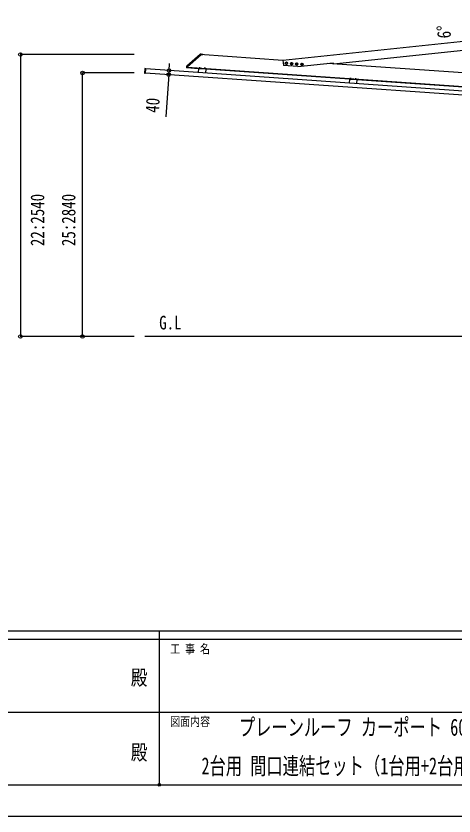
# Model space of a CAD drawing. Units: millimetres, scale not verified. Extents: x -16820 to 16820, y -11880 to 11880.
# Drawn here: x -1402 to 2822, y -11880 to -4172 of the extents above; entities that cross this region are included whole.
import ezdxf
from ezdxf.enums import TextEntityAlignment as Align

# ---------------------------------------------------------------- set-up
doc = ezdxf.new("R2010")
doc.units = ezdxf.units.MM
doc.header["$LTSCALE"] = 50
doc.header["$PDMODE"] = 32
doc.header["$PDSIZE"] = 25
for name, color, linetype in [('0-2_USER1', 3, 'Continuous'), ('0-4_YKK_13', 4, 'Continuous'), ('0-5_YKK_A1', 4, 'Continuous'), ('0-6_YKK_D', 6, 'Continuous'), ('0-7_YKK_ZWAK', 7, 'Continuous')]:
    doc.layers.add(name, color=color, linetype=linetype)
doc.styles.add('ＭＳ ゴシック', font='')
doc.styles.get('ＭＳ ゴシック').set_extended_font_data('MS Gothic')

msp = doc.modelspace()

# ---------------------------------------------------------------- linework, layer by layer
at = {"layer": '0-4_YKK_13'}
for p, q in [((374.17, -4541.29), (244.32, -4654.17)), ((383.83, -4546.81), (252.33, -4661.12)), ((384.42, -4540.38), (376.83, -4540.31)), ((384.39, -4540.85), (384, -4546.46)), ((384.39, -4540.85), (384.42, -4540.38)), ((387.81, -4543.57), (387.82, -4543.37)), ((399, -4544.9), (388.32, -4544.15)), ((391.52, -4541.04), (392.58, -4543.58)), ((393.68, -4544.27), (392.58, -4543.58)), ((393.68, -4544.27), (394.86, -4543.74)), ((396.26, -4541.37), (394.86, -4543.74)), ((398.9, -4544.89), (398.55, -4544.87)), ((399.58, -4544.39), (399.6, -4544.2)), ((-158.6, -4679.34), (-161.53, -4721.24)), ((-152.18, -4679.29), (-158.07, -4678.88)), ((-153.37, -4722.2), (-150.39, -4679.53)), ((-151.95, -4679.42), (-150.39, -4679.53)), ((242.53, -4662.99), (242.43, -4664.39)), ((242.95, -4656.91), (242.53, -4662.99)), ((244.34, -4663.94), (242.93, -4663.92)), ((251.43, -4671.91), (243.82, -4671.38)), ((251.98, -4664), (244.34, -4663.94)), ((251.94, -4664.5), (251.43, -4671.91)), ((251.94, -4664.5), (251.98, -4664)), ((251.98, -4664), (252.04, -4663.07)), ((252.16, -4661.46), (252.04, -4663.07)), ((364, -4670.91), (363.75, -4674.46)), ((363.75, -4674.46), (375.27, -4675.26)), ((363.8, -4674.76), (363.82, -4674.46)), ((364.8, -4670.52), (364, -4670.91)), ((364.8, -4670.52), (374.77, -4671.22)), ((366.88, -4671.11), (366.63, -4674.66)), ((372.64, -4671.52), (372.39, -4675.06)), ((374.77, -4671.22), (375.51, -4671.72)), ((375.19, -4675.26), (375.17, -4675.56)), ((375.51, -4671.72), (375.27, -4675.26)), ((413.87, -4674.4), (413.63, -4677.94)), ((413.63, -4677.94), (425.15, -4678.75)), ((413.68, -4678.25), (413.7, -4677.95)), ((414.68, -4674.01), (413.87, -4674.4)), ((414.68, -4674.01), (424.65, -4674.71)), ((416.75, -4674.6), (416.51, -4678.15)), ((422.51, -4675), (422.27, -4678.55)), ((424.65, -4674.71), (425.39, -4675.2)), ((425.07, -4678.74), (425.05, -4679.04)), ((425.39, -4675.2), (425.15, -4678.75)), ((-161.06, -4721.78), (-155.18, -4722.19)), ((-153.37, -4722.2), (-154.94, -4722.09)), ((-154.57, -4722.12), (-154.57, -4722.12)), ((1818.1, -4772.59), (1817.85, -4776.14)), ((1817.85, -4776.14), (1829.37, -4776.94)), ((1817.9, -4776.44), (1817.92, -4776.14)), ((1818.9, -4772.2), (1818.1, -4772.59)), ((1818.9, -4772.2), (1828.88, -4772.9)), ((1820.98, -4772.79), (1820.73, -4776.34)), ((1826.74, -4773.2), (1826.49, -4776.74)), ((1828.88, -4772.9), (1829.62, -4773.4)), ((1829.3, -4776.94), (1829.28, -4777.24)), ((1829.62, -4773.4), (1829.37, -4776.94)), ((1867.98, -4776.08), (1867.73, -4779.62)), ((1868.78, -4775.69), (1867.98, -4776.08)), ((1868.78, -4775.69), (1878.76, -4776.39)), ((1870.86, -4776.28), (1870.61, -4779.83)), ((1876.62, -4776.68), (1876.37, -4780.23)), ((1878.76, -4776.39), (1879.5, -4776.89)), ((1879.5, -4776.89), (1879.25, -4780.43)), ((1867.73, -4779.62), (1879.25, -4780.43)), ((1867.78, -4779.93), (1867.8, -4779.63)), ((1879.18, -4780.43), (1879.15, -4780.72))]:
    msp.add_line(p, q, dxfattribs=at)
for points in [[(1215.27, -4626.35), (1210.37, -4634.85), (1200.55, -4634.85), (1195.65, -4626.35), (1200.55, -4617.85), (1210.37, -4617.85)], [(1265.15, -4629.84), (1260.25, -4638.34), (1250.43, -4638.34), (1245.52, -4629.84), (1250.43, -4621.34), (1260.25, -4621.34)], [(1315.03, -4633.33), (1310.12, -4641.83), (1300.31, -4641.83), (1295.4, -4633.33), (1300.31, -4624.83), (1310.12, -4624.83)], [(1364.91, -4636.82), (1360, -4645.32), (1350.19, -4645.32), (1345.28, -4636.82), (1350.19, -4628.32), (1360, -4628.32)]]:
    msp.add_lwpolyline(points, close=True, dxfattribs=at)
for points in [[(242.43, -4664.39), (241.95, -4671.25), (243.82, -4671.38)], [(366.74, -4670.65), (367.73, -4673.09), (369.55, -4674.23)], [(372.83, -4671.08), (371.52, -4673.35), (369.55, -4674.23)], [(416.62, -4674.14), (417.61, -4676.57), (419.43, -4677.71)], [(422.71, -4674.57), (421.4, -4676.84), (419.43, -4677.71)], [(1820.85, -4772.33), (1821.83, -4774.77), (1823.66, -4775.91)], [(1826.93, -4772.76), (1825.62, -4775.03), (1823.66, -4775.91)], [(1870.73, -4775.82), (1871.71, -4778.25), (1873.53, -4779.39)], [(1876.81, -4776.25), (1875.5, -4778.52), (1873.53, -4779.39)]]:
    msp.add_lwpolyline(points, dxfattribs=at)
for centre, radius in [((1205.46, -4626.35), 11), ((1205.46, -4626.35), 8.5), ((1255.34, -4629.84), 11), ((1255.34, -4629.84), 8.5), ((1305.22, -4633.33), 11), ((1305.22, -4633.33), 8.5), ((1355.09, -4636.82), 11), ((1355.09, -4636.82), 8.5)]:
    msp.add_circle(centre, radius, dxfattribs=at)
for centre, radius, start, end in [((376.79, -4544.31), 4, 89.5, 131), ((383.5, -4546.43), 0.5, 311, 356), ((388.35, -4543.61), 0.545, 176, 266), ((388.37, -4543.41), 0.55, 134.43917, 176), ((393.38, -4548.52), 7.7, 37.56083, 134.43917), ((399.04, -4544.36), 0.545, 266, 356), ((399.05, -4544.16), 0.55, 356, 37.56083), ((1205.46, -4626.35), 8.6, 141.25399, 158.74601), ((1205.46, -4626.35), 8.6, 81.25399, 98.74601), ((1205.46, -4626.35), 8.6, 21.25399, 38.74601), ((1255.34, -4629.84), 8.6, 141.25399, 158.74601), ((1255.34, -4629.84), 8.6, 81.25399, 98.74601), ((1255.34, -4629.84), 8.6, 21.25399, 38.74601), ((1305.22, -4633.33), 8.6, 81.25399, 98.74601), ((242.93, -4664.42), 0.5, 89.5, 176), ((246.94, -4657.19), 4, 131, 176), ((252.66, -4661.5), 0.5, 131, 176), ((365.29, -4673.12), 2.56, 51.61708, 120.38292), ((369.12, -4680.4), 9.55, 68.41276, 103.58724), ((373.93, -4673.72), 2.56, 51.61708, 120.38292), ((415.17, -4676.6), 2.56, 51.61708, 120.38292), ((419, -4683.89), 9.55, 68.41276, 103.58724), ((423.81, -4677.21), 2.56, 51.61708, 120.38292), ((1205.46, -4626.35), 8.6, 201.25399, 218.74601), ((1205.46, -4626.35), 8.6, 261.25399, 278.74601), ((1205.46, -4626.35), 8.6, 321.25399, 338.74601), ((1255.34, -4629.84), 8.6, 201.25399, 218.74601), ((1255.34, -4629.84), 8.6, 261.25399, 278.74601), ((1255.34, -4629.84), 8.6, 321.25399, 338.74601), ((1305.22, -4633.33), 8.6, 141.25399, 158.74601), ((1305.22, -4633.33), 8.6, 201.25399, 218.74601), ((1305.22, -4633.33), 8.6, 261.25399, 278.74601), ((1305.22, -4633.33), 8.6, 21.25399, 38.74601), ((1305.22, -4633.33), 8.6, 321.25399, 338.74601), ((1355.09, -4636.82), 8.6, 141.25399, 158.74601), ((1355.09, -4636.82), 8.6, 201.25399, 218.74601), ((1355.09, -4636.82), 8.6, 81.25399, 98.74601), ((1355.09, -4636.82), 8.6, 261.25399, 278.74601), ((1355.09, -4636.82), 8.6, 21.25399, 38.74601), ((1355.09, -4636.82), 8.6, 321.25399, 338.74601), ((1819.39, -4774.8), 2.56, 51.61708, 120.38292), ((1823.22, -4782.08), 9.55, 68.41276, 103.58724), ((1828.03, -4775.4), 2.56, 51.61708, 120.38292), ((1869.27, -4778.28), 2.56, 51.61708, 120.38292), ((1873.1, -4785.57), 9.55, 68.41276, 103.58724), ((1877.91, -4778.89), 2.56, 51.61708, 120.38292)]:
    msp.add_arc(centre, radius, start, end, dxfattribs=at)
for centre, major_axis, ratio, start_param, end_param in [((-158.1, -4679.38), (-0.329, 0.379), 0.99628, 5.4996506, 7.06672), ((-152.2, -4679.59), (-0.021, -0.3), 0.998135, 2.2547257, 3.1415927), ((-161.03, -4721.28), (-0.379, -0.329), 0.99628, 5.4996506, 7.06672), ((-155.16, -4721.89), (-0.021, -0.3), 0.998135, 0, 0.8868669)]:
    msp.add_ellipse(centre, major_axis=major_axis, ratio=ratio, start_param=start_param, end_param=end_param, dxfattribs=at)
at = {"layer": '0-5_YKK_A1'}
for p, q in [((1172.19, -4596.8), (4440.08, -4253.33)), ((1172.42, -4598.98), (372.17, -4543.02)), ((1172.19, -4596.8), (1177.72, -4649.48)), ((4441.68, -5002.02), (-150.49, -4680.9)), ((358.66, -4679.41), (244.44, -4671.43)), ((4440.08, -4959.8), (251.77, -4666.93)), ((358.84, -4676.92), (356.08, -4716.32)), ((358.84, -4676.92), (429.66, -4681.87)), ((429.66, -4681.87), (426.91, -4721.28)), ((1812.77, -4781.09), (429.49, -4684.37)), ((1315.81, -4659.13), (1177.72, -4649.48)), ((4440.08, -4827.48), (1602.17, -4629.03)), ((4438.89, -5041.92), (-153.28, -4720.8)), ((1812.94, -4778.6), (1810.19, -4818)), ((1812.94, -4778.6), (1883.77, -4783.55)), ((1883.77, -4783.55), (1881.01, -4822.96)), ((3866.87, -4924.73), (1883.59, -4786.05)), ((6140.08, -7260), (-159.92, -7260))]:
    msp.add_line(p, q, dxfattribs=at)
msp.add_lwpolyline([(1315.81, -4659.13), (1657.61, -4623.21), (1658.44, -4631.16), (4440.08, -4338.8)], dxfattribs=at)
at = {"layer": '0-6_YKK_D'}
for p, q in [((-261.53, -4542.96), (-1360.92, -4542.96)), ((-1359.92, -4542.96), (-1359.92, -7260)), ((73.9, -4696.59), (71.11, -4736.49)), ((73.9, -4696.59), (78.64, -4628.76)), ((-261.53, -4719.96), (-760.92, -4719.96)), ((-759.92, -7260), (-759.92, -4719.96)), ((71.11, -4736.49), (42.7, -5142.7)), ((-261.53, -7260), (-1360.92, -7260)), ((-261.53, -7260), (-760.92, -7260))]:
    msp.add_line(p, q, dxfattribs=at)
for centre in [(-1359.92, -4542.96), (73.9, -4696.59), (-759.92, -4719.96), (71.11, -4736.49), (-1359.92, -7260), (-759.92, -7260)]:
    msp.add_circle(centre, 17, dxfattribs=at)
at = {"layer": '0-7_YKK_ZWAK'}
for p, q in [((15580.08, -10100), (-15619.92, -10100)), ((-19.92, -10100), (-19.92, -11580)), ((-19.92, -10180), (-5219.92, -10180)), ((5180.08, -10180), (-19.92, -10180)), ((-5189.92, -10880), (-19.92, -10880)), ((-19.92, -10880), (5180.08, -10880)), ((-5219.92, -11580), (-19.92, -11580)), ((-19.92, -11580), (5180.08, -11580))]:
    msp.add_line(p, q, dxfattribs=at)
msp.add_lwpolyline([(-16820, -11880), (16820, -11880), (16820, 11880), (-16820, 11880)], close=True, dxfattribs=at)
msp.add_point((-19.92, -11580), dxfattribs=at)

# ---------------------------------------------------------------- texts
at = {"layer": '0-2_USER1', "style": 'ＭＳ ゴシック'}
for s, height, width, p in [('G.L', 132, 0.8, (-21, -7231.5)), ('プレーンルーフ カーポート 600タイプ 後方支持', 164.2, 0.7, (747.61, -11155.33)), ('2台用 間口連結セット（1台用+2台用） 姿図 48-30・50', 164.2, 0.7, (386.45, -11528.67))]:
    msp.add_text(s, height=height, dxfattribs=dict(at, width=width)).set_placement(p, align=Align.BOTTOM_LEFT)
at = {"layer": '0-6_YKK_D', "style": 'ＭＳ ゴシック', "width": 0.8}
for s, rotation, p in [('6°', 91.527, (2831.79, -4384.42)), ('40', 86, (14.87, -5110.68)), ('22:2540', 90, (-1089.92, -6388.38)), ('25:2840', 90, (-789.92, -6388.38))]:
    msp.add_text(s, height=132, rotation=rotation, dxfattribs=at).set_placement(p, align=Align.BOTTOM_LEFT)
at = {"layer": '0-7_YKK_ZWAK', "style": 'ＭＳ ゴシック', "width": 0.8}
for s, height, p in [('工 事 名', 87.98, (85.08, -10340)), ('殿', 146.6, (-294.67, -10663.33)), ('図面内容', 87.98, (85.08, -11040)), ('殿', 146.6, (-294.67, -11383.33))]:
    msp.add_text(s, height=height, dxfattribs=at).set_placement(p, align=Align.BOTTOM_LEFT)

doc.saveas('drawing.dxf')
